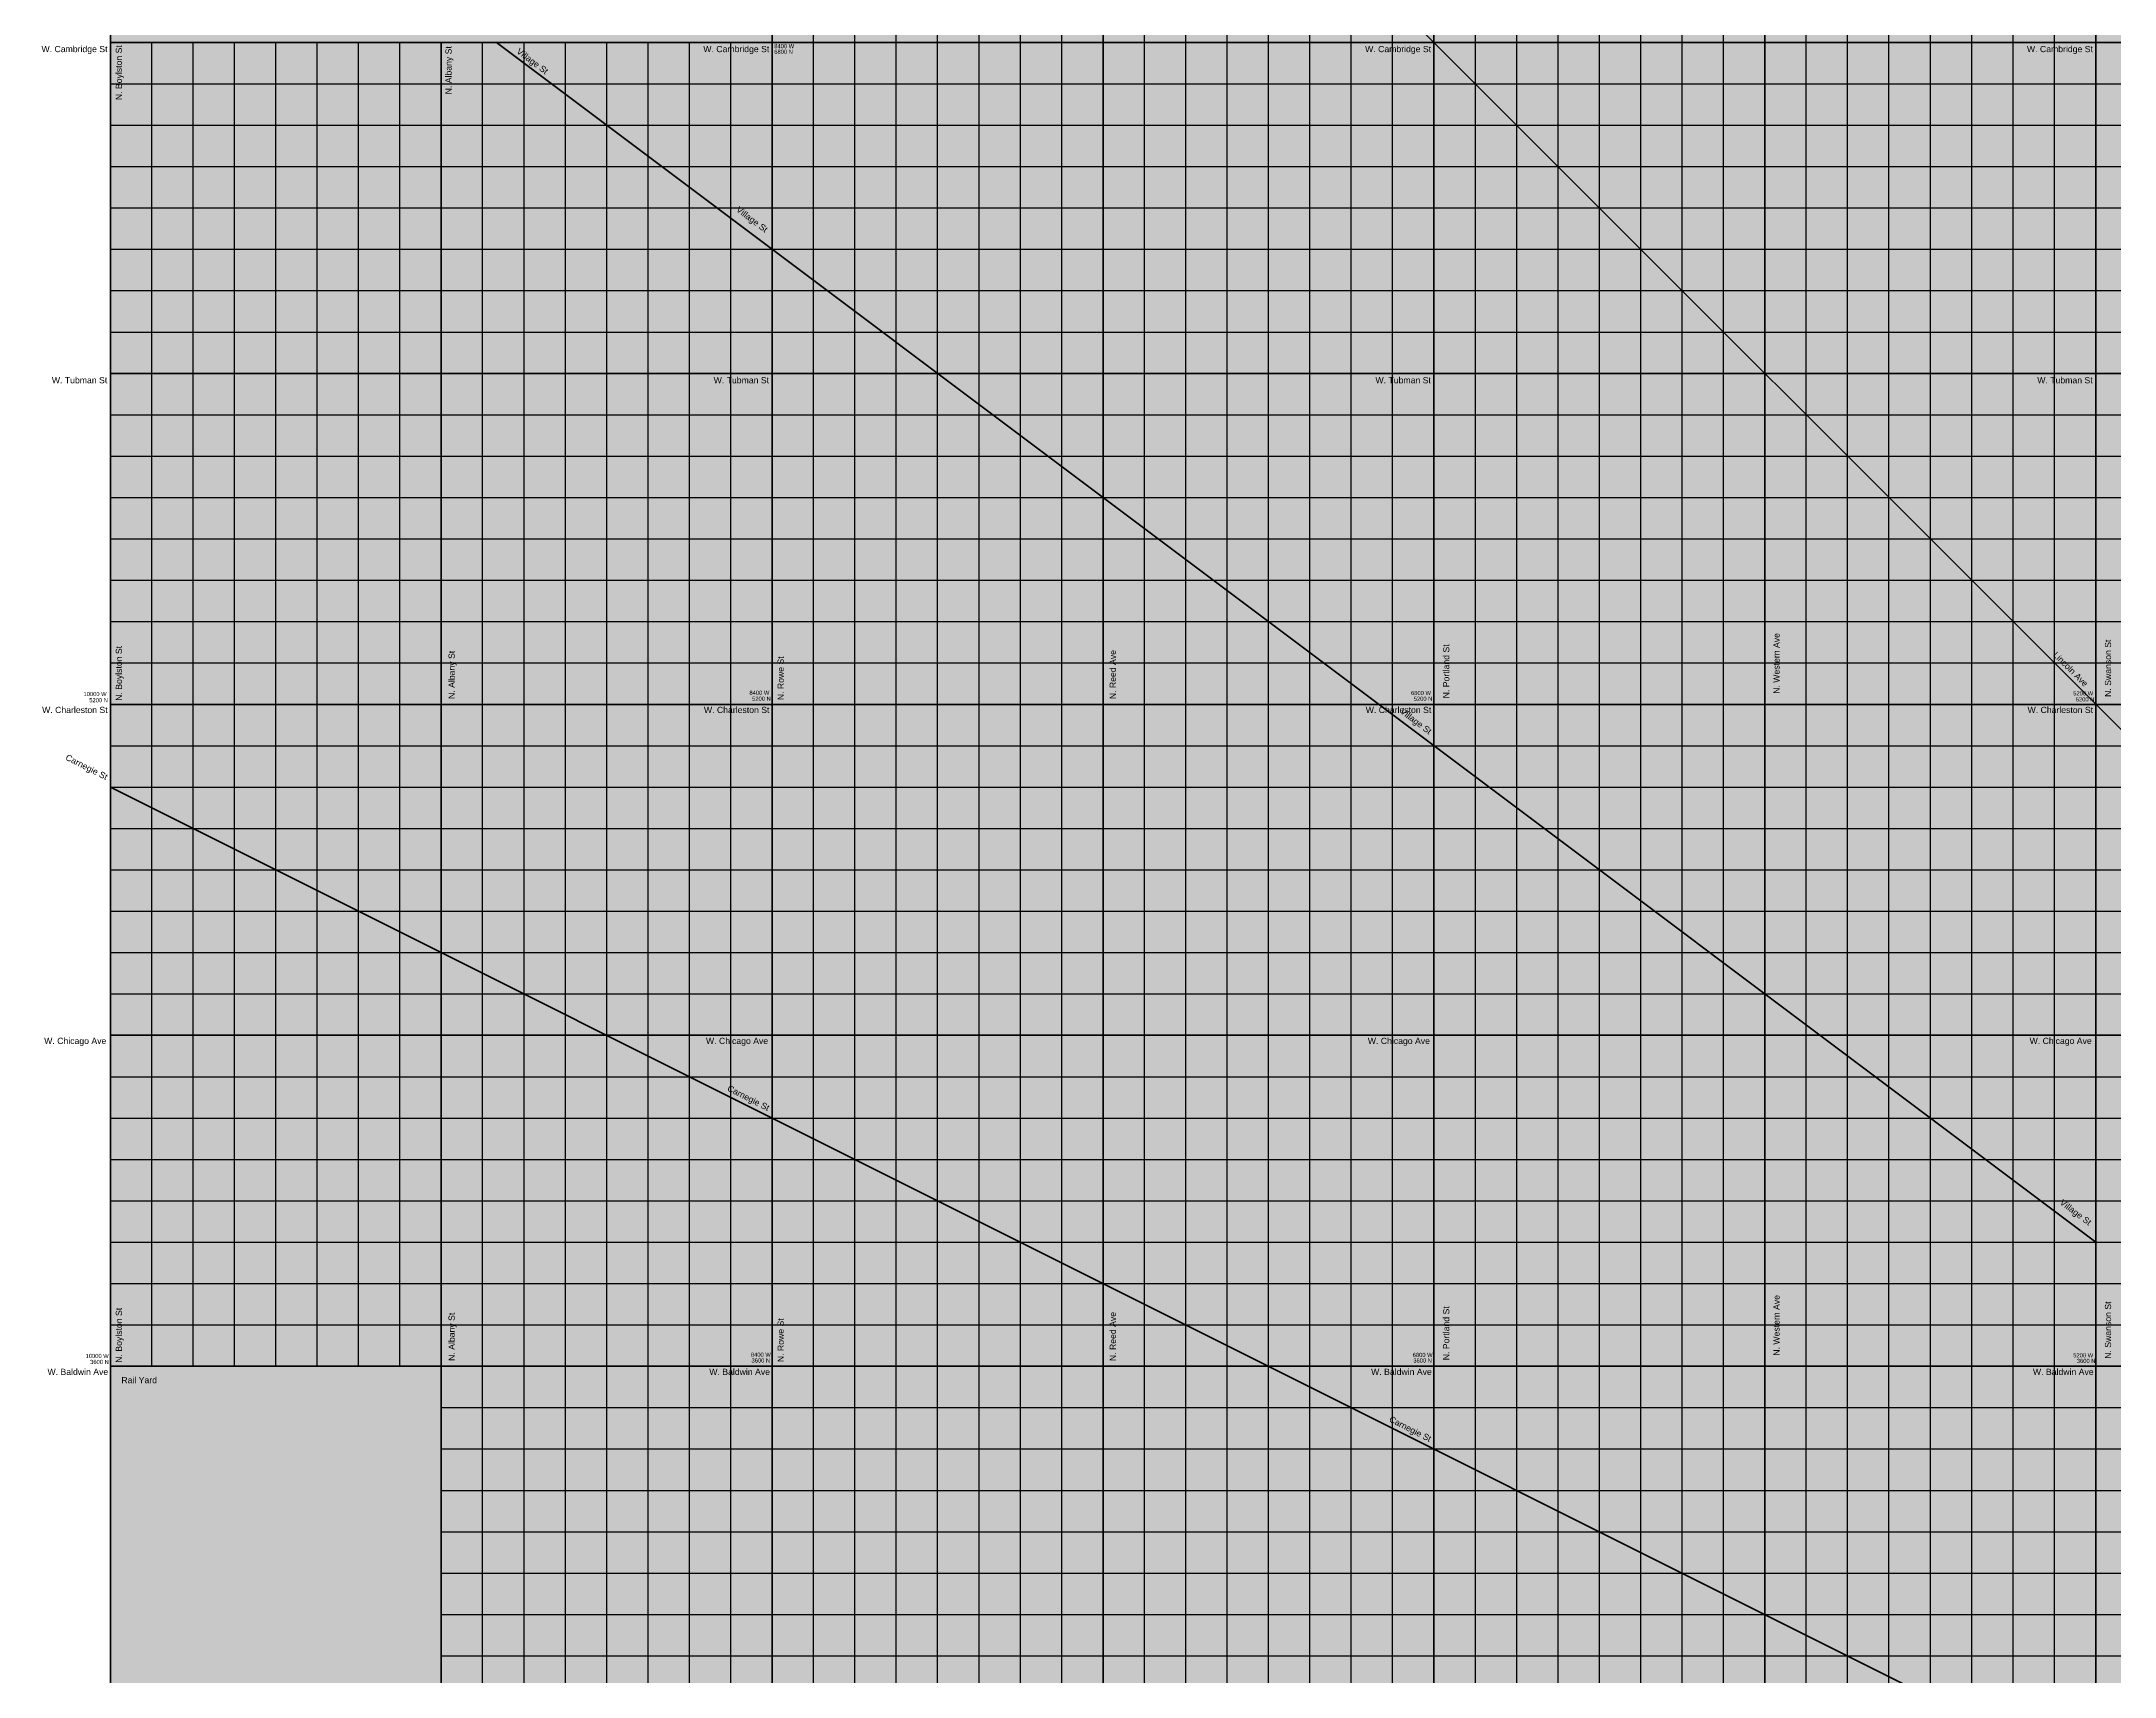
# Model space of a CAD drawing. Header units: inches. Extents: x -196 to 213, y -195 to 213.
# Drawn here: x -195.3 to -95.1, y 65 to 144 of the extents above; entities that cross this region are included whole.
import ezdxf

# ---------------------------------------------------------------- set-up
doc = ezdxf.new("R2010")
doc.units = ezdxf.units.IN
doc.header["$MEASUREMENT"] = 0
for name, color, linetype, lineweight in [('dia-major-st', 7, 'Continuous', 80), ('streets-major', 7, 'Continuous', 80), ('streets-minor', 7, 'Continuous', 30), ('text', 7, 'Continuous', 30), ('zone-industrial', 181, 'Continuous', 0), ('zone-mixed', 1, 'Continuous', 0)]:
    doc.layers.add(name, color=color, linetype=linetype, lineweight=lineweight)
doc.styles.get("Standard").update_dxf_attribs({"font": 'arial.ttf'})

msp = doc.modelspace()

# ---------------------------------------------------------------- hatches: boundary and pattern name
at = {"layer": 'zone-industrial', "transparency": 33554559}
h = msp.add_hatch(color=256, dxfattribs=at)
h.dxf.hatch_style = 1
h.paths.add_polyline_path([(112, 208), (48, 208), (48, 192), (48, 176), (112, 176)])
h.paths.add_polyline_path([(48, 208), (32, 208), (32, 192), (48, 192)])
h.paths.add_polyline_path([(-144, 208), (-160, 208), (-160, 192), (-144, 192)])
h.paths.add_polyline_path([(-160, 192), (-160, 208), (-192, 208), (-192, 144), (-160, 144)])
h.paths.add_polyline_path([(-176, 80), (-192, 80), (-192, 64), (-176, 64)])
h.paths.add_polyline_path([(-176, -160), (-192, -160), (-192, -176), (-176, -176)])
h.paths.add_polyline_path([(176, -176), (160, -176), (160, -192), (176, -192)])
at = {"layer": 'zone-mixed', "true_color": 0xf99006, "transparency": 33554559}
h = msp.add_hatch(color=30, dxfattribs=at)
h.dxf.hatch_style = 1
h.paths.add_polyline_path([(112, 176), (48, 176), (48, 192), (32, 192), (32, 208), (-144, 208), (-144, 192), (-160, 192), (-160, 144), (-192, 144), (-192, 80), (-176, 80), (-176, 64), (-192, 64), (-192, -160), (-176, -160), (-176, -176), (-192, -176), (-192, -192), (160, -192), (160, -176), (176, -176), (176, -192), (208, -192), (208, 80), (192, 80), (192, 96), (208, 96), (208, 112), (144, 112), (144, -128), (-128, -128), (-128, 144), (112, 144)])
at = {"layer": 'zone-mixed', "transparency": 33554559}
h = msp.add_hatch(color=210, dxfattribs=at)
h.dxf.hatch_style = 1
h.paths.add_polyline_path([(144, 112), (112, 112), (112, 144), (-128, 144), (-128, -128), (144, -128)])
h.paths.add_polyline_path([(-80, -80), (-80, 96), (96, 96), (96, -80)], flags=16)
h.paths.add_polyline_path([(-48, -48), (-48, 64), (64, 64), (64, -48)], flags=0)
h.paths.add_polyline_path([(-16, -16), (-16, 32), (32, 32), (32, -16)], flags=0)
h.paths.add_polyline_path([(-8, -6), (-8, 22), (0, 22), (0, 16), (16, 16), (16, 0), (0, 0), (0, -6)], flags=0)

# ---------------------------------------------------------------- linework, layer by layer
at = {"layer": 'dia-major-st'}
for p, q in [((0, 16), (-160, 176)), ((-173.33, 144), (-96, 86)), ((0, 12), (-192, 108))]:
    msp.add_line(p, q, dxfattribs=at)
at = {"layer": 'streets-major'}
for p, q in [((-192, 108), (-192, 208)), ((-160, -192), (-160, 208)), ((-144, -192), (-144, 208)), ((-128, -192), (-128, 208)), ((-112, -192), (-112, 208)), ((-96, -192), (-96, 208)), ((-192, 144), (208, 144)), ((-176, -192), (-176, 144)), ((-192, 128), (208, 128)), ((-192, 112), (208, 112)), ((-192, 8), (-192, 108)), ((-192, 96), (208, 96)), ((-192, 80), (208, 80))]:
    msp.add_line(p, q, dxfattribs=at)
at = {"layer": 'streets-minor'}
for p, q in [((-142, -192), (-142, 208)), ((-140, -192), (-140, 208)), ((-138, -192), (-138, 208)), ((-136, -192), (-136, 208)), ((-134, -192), (-134, 208)), ((-132, -192), (-132, 208)), ((-130, -192), (-130, 208)), ((-126, -192), (-126, 208)), ((-124, -192), (-124, 208)), ((-122, -192), (-122, 208)), ((-120, -192), (-120, 208)), ((-118, -192), (-118, 208)), ((-116, -192), (-116, 208)), ((-114, -192), (-114, 208)), ((-110, -192), (-110, 208)), ((-108, -192), (-108, 208)), ((-106, -192), (-106, 208)), ((-104, -192), (-104, 208)), ((-102, -192), (-102, 208)), ((-100, -192), (-100, 208)), ((-98, -192), (-98, 208)), ((-158, -192), (-158, 192)), ((-156, -192), (-156, 192)), ((-154, -192), (-154, 192)), ((-152, -192), (-152, 192)), ((-150, -192), (-150, 192)), ((-148, -192), (-148, 192)), ((-146, -192), (-146, 192)), ((-190, 80), (-190, 144)), ((-188, 80), (-188, 144)), ((-186, 80), (-186, 144)), ((-184, 80), (-184, 144)), ((-182, 80), (-182, 144)), ((-180, 80), (-180, 144)), ((-178, 80), (-178, 144)), ((-174, -192), (-174, 144)), ((-172, -192), (-172, 144)), ((-170, -192), (-170, 144)), ((-168, -192), (-168, 144)), ((-166, -192), (-166, 144)), ((-164, -192), (-164, 144)), ((-162, -192), (-162, 144)), ((-192, 142), (184, 142)), ((-192, 140), (144, 140)), ((-192, 138), (144, 138)), ((-192, 136), (144, 136)), ((-192, 134), (208, 134)), ((-192, 132), (208, 132)), ((-192, 130), (208, 130)), ((-192, 126), (208, 126)), ((-192, 124), (208, 124)), ((-192, 122), (208, 122)), ((-192, 120), (208, 120)), ((-192, 118), (208, 118)), ((-192, 116), (208, 116)), ((-192, 114), (208, 114)), ((-192, 110), (208, 110)), ((-192, 108), (208, 108)), ((-192, 106), (208, 106)), ((-192, 104), (208, 104)), ((-192, 102), (208, 102)), ((-192, 100), (208, 100)), ((-192, 98), (208, 98)), ((-192, 94), (192, 94)), ((-192, 92), (192, 92)), ((-192, 90), (192, 90)), ((-192, 88), (192, 88)), ((-192, 86), (192, 86)), ((-192, 84), (192, 84)), ((-192, 82), (192, 82)), ((-176, 78), (208, 78)), ((-176, 76), (208, 76)), ((-176, 74), (208, 74)), ((-176, 72), (208, 72)), ((-176, 70), (208, 70)), ((-176, 68), (208, 68)), ((-176, 66), (208, 66))]:
    msp.add_line(p, q, dxfattribs=at)

# ---------------------------------------------------------------- texts
at = {"layer": 'text'}
for s, height, p in [('W. Cambridge St', 0.3, (-195.33, 143.53)), ('W. Cambridge St', 0.3, (-163.33, 143.53)), ('8400 W', 0.2, (-159.9, 143.72)), ('6800 N', 0.2, (-159.9, 143.45)), ('W. Cambridge St', 0.3, (-131.33, 143.53)), ('W. Cambridge St', 0.3, (-99.33, 143.53)), ('W. Tubman St', 0.3, (-194.83, 127.52)), ('W. Tubman St', 0.3, (-162.83, 127.52)), ('W. Tubman St', 0.3, (-130.83, 127.52)), ('W. Tubman St', 0.3, (-98.83, 127.52)), ('10000 W', 0.2, (-193.3, 112.4)), ('5200 N', 0.2, (-193.02, 112.1)), ('8400 W', 0.2, (-161.1, 112.46)), ('5200 N', 0.2, (-160.97, 112.17)), ('6800 W', 0.2, (-129.11, 112.45)), ('5200 N', 0.2, (-128.98, 112.17)), ('5200 W', 0.2, (-97.09, 112.43)), ('5200 N', 0.2, (-96.97, 112.14)), ('W. Charleston St', 0.3, (-195.3, 111.58)), ('W. Charleston St', 0.3, (-163.3, 111.58)), ('W. Charleston St', 0.3, (-131.3, 111.58)), ('W. Charleston St', 0.3, (-99.3, 111.58)), ('W. Chicago Ave', 0.3, (-195.2, 95.58)), ('W. Chicago Ave', 0.3, (-163.2, 95.58)), ('W. Chicago Ave', 0.3, (-131.2, 95.58)), ('W. Chicago Ave', 0.3, (-99.2, 95.58)), ('10000 W', 0.2, (-193.2, 80.4)), ('3600 N', 0.2, (-192.98, 80.11)), ('8400 W', 0.2, (-161.03, 80.46)), ('3600 N', 0.2, (-161, 80.18)), ('6800 W', 0.2, (-129.03, 80.45)), ('3600 N', 0.2, (-129, 80.18)), ('5200 W', 0.2, (-97.09, 80.43)), ('3600 N', 0.2, (-96.92, 80.16)), ('W. Baldwin Ave', 0.3, (-195.04, 79.58)), ('Rail Yard', 0.3, (-191.47, 79.18)), ('W. Baldwin Ave', 0.3, (-163.04, 79.58)), ('W. Baldwin Ave', 0.3, (-131.04, 79.58)), ('W. Baldwin Ave', 0.3, (-99.04, 79.58))]:
    msp.add_text(s, height=height, dxfattribs=at).set_placement(p)
for s, rotation, p in [('N. Boylston St', 90, (-191.44, 141.21)), ('N. Albany St', 90, (-175.5, 141.49)), ('Village St', 323, (-172.39, 143.51)), ('Village St', 323, (-161.77, 135.86)), ('N. Western Ave', 90, (-111.29, 112.51)), ('N. Boylston St', 90, (-191.44, 112.17)), ('N. Albany St', 90, (-175.35, 112.26)), ('N. Rowe St', 90, (-159.44, 112.2)), ('N. Reed Ave', 90, (-143.38, 112.25)), ('N. Portland St', 90, (-127.26, 112.29)), ('Lincoln Ave', 315, (-98.09, 114.36)), ('N. Swanson St', 90, (-95.26, 112.36)), ('Village St', 323, (-129.67, 111.6)), ('Carnegie St', 333, (-194.2, 109.34)), ('Carnegie St', 333, (-162.2, 93.34)), ('Village St', 323, (-97.77, 87.86)), ('N. Western Ave', 90, (-111.29, 80.51)), ('N. Boylston St', 90, (-191.44, 80.17)), ('N. Albany St', 90, (-175.35, 80.26)), ('N. Rowe St', 90, (-159.44, 80.2)), ('N. Reed Ave', 90, (-143.38, 80.25)), ('N. Portland St', 90, (-127.26, 80.29)), ('N. Swanson St', 90, (-95.26, 80.36)), ('Carnegie St', 333, (-130.2, 77.34))]:
    msp.add_text(s, height=0.3, rotation=rotation, dxfattribs=at).set_placement(p)

doc.saveas('drawing.dxf')
